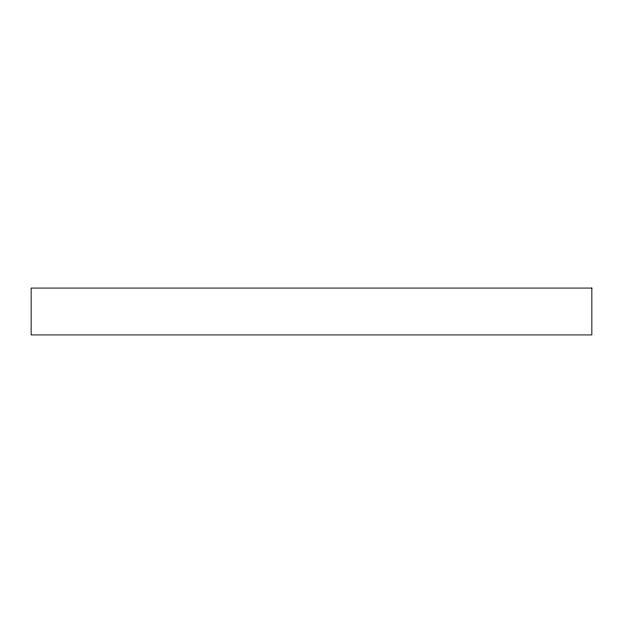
<?xml version="1.0" encoding="UTF-8"?>
<svg xmlns="http://www.w3.org/2000/svg" width="623" height="623" viewBox="0 0 623 623"><rect width="100%" height="100%" fill="white"/><g stroke="black" fill="none" stroke-linecap="round" stroke-linejoin="round"><path stroke-width="0.93" d="M591.85 288.075L31.15 288.075L31.15 334.925L591.85 334.925L591.85 288.075"/></g></svg>
